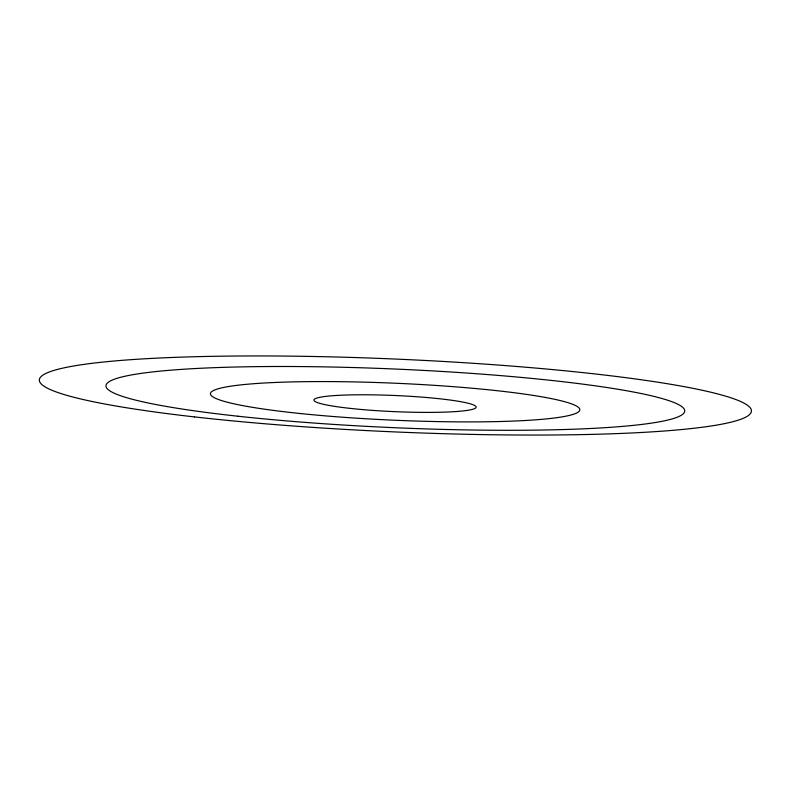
<?xml version="1.0" encoding="UTF-8"?>
<svg xmlns="http://www.w3.org/2000/svg" width="791" height="791" viewBox="0 0 791 791"><rect width="100%" height="100%" fill="white"/><g stroke="black" fill="none" stroke-linecap="round" stroke-linejoin="round"><path stroke-width="1.19" d="M194.586 416.916A356.365 36.406 2.5 0 0 750.432 413.594A356.365 36.406 2.5 0 0 241.245 355.99A356.365 36.406 2.5 0 0 194.586 416.916M300.649 413.564A184.857 18.5 2.5 0 0 579.813 409.965A184.857 18.5 2.5 0 0 304.98 381.677A184.857 18.5 2.5 0 0 300.649 413.564M350.769 408.443A81.147 8.068 2.5 0 0 476.014 407.533A81.147 8.068 2.5 0 0 358.422 394.798A81.147 8.068 2.5 0 0 350.769 408.443M237.943 416.224A289.724 29.326 2.5 0 0 684.363 412.388A289.724 29.326 2.5 0 0 263.581 366.569A289.724 29.326 2.5 0 0 237.943 416.224"/></g></svg>
